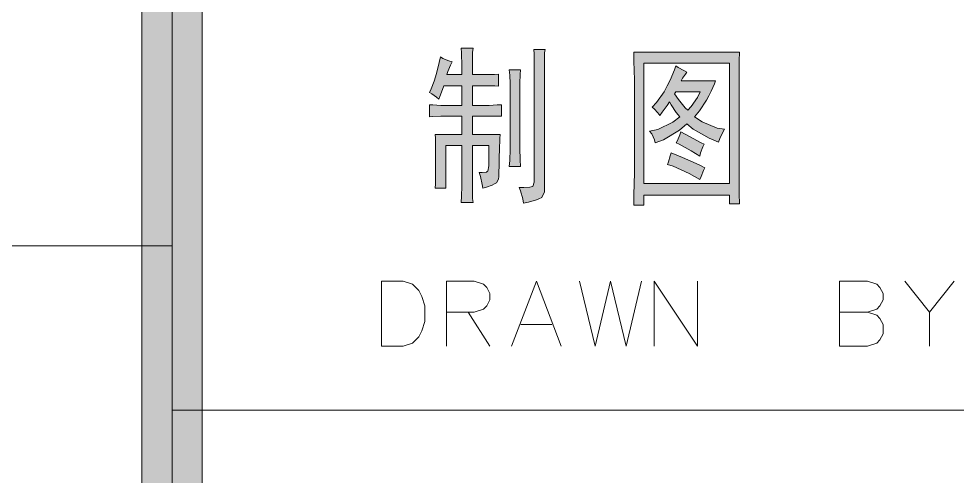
# Model space of a CAD drawing. Header units: millimetres. Extents: x 0 to 829, y 0 to 586.
# Drawn here: x 767.46 to 782.76, y 114.93 to 122.4 of the extents above; entities that cross this region are included whole.
import ezdxf

# ---------------------------------------------------------------- set-up
doc = ezdxf.new("R2010")
doc.units = ezdxf.units.MM

msp = doc.modelspace()

# ---------------------------------------------------------------- hatches: boundary and pattern name
h = msp.add_hatch(color=0)
h.dxf.hatch_style = 2
h.paths.add_polyline_path([(770.449028, 9.860139), (769.464778, 9.860139), (769.464778, 575.772139), (770.449028, 575.772139)])
h = msp.add_hatch(color=0)
h.dxf.hatch_style = 2
h.paths.add_polyline_path([(774.523611, 121.69775), (774.498917, 121.641306), (774.456583, 121.535472), (774.438944, 121.486083), (774.682361, 121.486083), (774.682361, 121.623667), (774.678833, 121.842389), (774.671778, 121.92), (774.865806, 121.92), (774.85875, 121.845917), (774.855222, 121.630722), (774.855222, 121.486083), (774.982222, 121.486083), (775.063361, 121.486083), (775.215056, 121.489611), (775.282083, 121.496667), (775.282083, 121.295583), (775.222111, 121.302639), (775.077472, 121.306167), (774.989278, 121.306167), (774.855222, 121.306167), (774.855222, 120.985139), (775.063361, 120.985139), (775.126861, 120.985139), (775.260917, 120.992194), (775.331472, 120.995722), (775.331472, 120.80875), (774.855222, 120.80875), (774.855222, 120.508889), (775.306778, 120.508889), (775.30325, 120.441861), (775.296194, 120.258417), (775.292667, 120.142), (775.292667, 120.025583), (775.285611, 119.866833), (775.285611, 119.8245), (775.282083, 119.782167), (775.246806, 119.722194), (775.215056, 119.704556), (775.179778, 119.683389), (775.084528, 119.648111), (775.024556, 119.630472), (775.013972, 119.693972), (774.98575, 119.820972), (774.964583, 119.888), (775.0175, 119.888), (775.084528, 119.895056), (775.098639, 119.902111), (775.109222, 119.912694), (775.123333, 119.997361), (775.123333, 120.074972), (775.123333, 120.328972), (774.855222, 120.328972), (774.855222, 119.718667), (774.855222, 119.626944), (774.85875, 119.464667), (774.865806, 119.397639), (774.671778, 119.397639), (774.678833, 119.503472), (774.682361, 119.66575), (774.682361, 119.718667), (774.682361, 120.328972), (774.424833, 120.328972), (774.424833, 119.630472), (774.248444, 119.630472), (774.251972, 119.704556), (774.2555, 119.852722), (774.2555, 119.930333), (774.2555, 120.17375), (774.2555, 120.279583), (774.251972, 120.448917), (774.248444, 120.508889), (774.682361, 120.508889), (774.682361, 120.80875), (774.41425, 120.80875), (774.340167, 120.80875), (774.209639, 120.801694), (774.156722, 120.798167), (774.156722, 120.995722), (774.209639, 120.992194), (774.340167, 120.985139), (774.41425, 120.985139), (774.682361, 120.985139), (774.682361, 121.306167), (774.389556, 121.306167), (774.368389, 121.242667), (774.326056, 121.129778), (774.308417, 121.087444), (774.269611, 121.119194), (774.195528, 121.175639), (774.156722, 121.196806), (774.184944, 121.25325), (774.234333, 121.38025), (774.2555, 121.450806), (774.276667, 121.524889), (774.315472, 121.683639), (774.333111, 121.775361), (774.371917, 121.750667), (774.470694, 121.711861)])
h = msp.add_hatch(color=0)
h.dxf.hatch_style = 2
h.paths.add_polyline_path([(776.040556, 121.895306), (776.0335, 121.842389), (776.029972, 121.680111), (776.029972, 121.574278), (776.029972, 119.655167), (776.029972, 119.574028), (775.987639, 119.478778), (775.941778, 119.457611), (775.899444, 119.439972), (775.772444, 119.404694), (775.687778, 119.387056), (775.677194, 119.457611), (775.641917, 119.588139), (775.62075, 119.641056), (775.694833, 119.641056), (775.790083, 119.648111), (775.814778, 119.655167), (775.839472, 119.658694), (775.864167, 119.732778), (775.864167, 119.796278), (775.864167, 121.574278), (775.864167, 121.669528), (775.860639, 121.828278), (775.857111, 121.895306)])
h = msp.add_hatch(color=0)
h.paths.add_polyline_path([(779.212028, 121.852972), (779.2085, 121.711861), (779.204972, 121.408472), (779.204972, 121.242667), (779.204972, 120.053806), (779.204972, 119.880944), (779.2085, 119.542278), (779.212028, 119.376472), (779.046222, 119.376472), (779.046222, 119.521111), (777.65275, 119.521111), (777.65275, 119.355306), (777.486944, 119.355306), (777.490472, 119.524639), (777.497528, 119.880944), (777.497528, 120.064389), (777.497528, 121.242667), (777.497528, 121.401417), (777.490472, 121.708333), (777.486944, 121.852972)])
h.paths.add_polyline_path([(779.046222, 119.708083), (779.046222, 121.673056), (777.65275, 121.673056), (777.65275, 119.708083)])
h = msp.add_hatch(color=0)
h.dxf.hatch_style = 2
h.paths.add_polyline_path([(775.638389, 121.563694), (775.634861, 121.486083), (775.631333, 121.344972), (775.631333, 121.285), (775.631333, 120.36425), (775.631333, 120.286639), (775.634861, 120.096139), (775.638389, 119.986778), (775.454944, 119.986778), (775.465528, 120.082028), (775.472583, 120.269), (775.472583, 120.36425), (775.472583, 121.285), (775.472583, 121.341444), (775.465528, 121.479028), (775.454944, 121.563694)])
h = msp.add_hatch(color=0)
h.paths.add_polyline_path([(778.354778, 121.528417), (778.330083, 121.496667), (778.284222, 121.426111), (778.263056, 121.387306), (778.820444, 121.387306), (778.802806, 121.334389), (778.749889, 121.214444), (778.711083, 121.140361), (778.675806, 121.069806), (778.559389, 120.896944), (778.47825, 120.798167), (778.60525, 120.7135), (778.848667, 120.614722), (778.968611, 120.597083), (778.940389, 120.547694), (778.891, 120.441861), (778.869833, 120.385417), (778.714611, 120.448917), (778.457083, 120.597083), (778.354778, 120.685278), (778.234833, 120.579444), (777.973778, 120.424222), (777.836194, 120.374833), (777.825611, 120.424222), (777.77975, 120.519472), (777.744472, 120.565333), (777.878528, 120.590028), (778.125472, 120.709972), (778.238361, 120.798167), (778.178389, 120.868722), (778.09725, 120.992194), (778.069028, 121.041583), (778.03375, 120.985139), (777.952611, 120.875778), (777.913806, 120.819333), (777.882056, 120.865194), (777.822083, 120.928694), (777.786806, 120.953389), (777.857361, 121.031), (777.980833, 121.203861), (778.030222, 121.302639), (778.079611, 121.397889), (778.150167, 121.563694), (778.171333, 121.630722), (778.213667, 121.6025), (778.305389, 121.553111)])
h.paths.add_polyline_path([(778.153694, 121.175639), (778.217194, 121.080389), (778.323028, 120.946333), (778.368889, 120.907528), (778.425333, 120.963972), (778.524111, 121.112139), (778.569972, 121.207389), (778.171333, 121.207389)])
h = msp.add_hatch(color=0)
h.dxf.hatch_style = 2
h.paths.add_polyline_path([(778.252472, 120.551222), (778.397111, 120.473611), (778.587611, 120.374833), (778.637, 120.353667), (778.615833, 120.307806), (778.577028, 120.209028), (778.562917, 120.152583), (778.421806, 120.240778), (778.227778, 120.353667), (778.178389, 120.374833), (778.199556, 120.413639), (778.238361, 120.501833)])
h = msp.add_hatch(color=0)
h.dxf.hatch_style = 2
h.paths.add_polyline_path([(778.09725, 120.209028), (778.280694, 120.134944), (778.552333, 120.015), (778.644056, 119.965611), (778.622889, 119.91975), (778.584083, 119.8245), (778.562917, 119.775111), (778.390056, 119.870361), (778.129, 119.993833), (778.037278, 120.018528), (778.054917, 120.064389), (778.083139, 120.159639)])

# ---------------------------------------------------------------- linework, layer by layer
at = {"color": 0, "lineweight": 0}
for points in [[(770.449028, 9.860139), (769.464778, 9.860139), (769.464778, 575.772139), (770.449028, 575.772139)], [(774.523611, 121.69775), (774.498917, 121.641306), (774.456583, 121.535472), (774.438944, 121.486083), (774.682361, 121.486083), (774.682361, 121.623667), (774.678833, 121.842389), (774.671778, 121.92), (774.865806, 121.92), (774.85875, 121.845917), (774.855222, 121.630722), (774.855222, 121.486083), (774.982222, 121.486083), (775.063361, 121.486083), (775.215056, 121.489611), (775.282083, 121.496667), (775.282083, 121.295583), (775.222111, 121.302639), (775.077472, 121.306167), (774.989278, 121.306167), (774.855222, 121.306167), (774.855222, 120.985139), (775.063361, 120.985139), (775.126861, 120.985139), (775.260917, 120.992194), (775.331472, 120.995722), (775.331472, 120.80875), (774.855222, 120.80875), (774.855222, 120.508889), (775.306778, 120.508889), (775.30325, 120.441861), (775.296194, 120.258417), (775.292667, 120.142), (775.292667, 120.025583), (775.285611, 119.866833), (775.285611, 119.8245), (775.282083, 119.782167), (775.246806, 119.722194), (775.215056, 119.704556), (775.179778, 119.683389), (775.084528, 119.648111), (775.024556, 119.630472), (775.013972, 119.693972), (774.98575, 119.820972), (774.964583, 119.888), (775.0175, 119.888), (775.084528, 119.895056), (775.098639, 119.902111), (775.109222, 119.912694), (775.123333, 119.997361), (775.123333, 120.074972), (775.123333, 120.328972), (774.855222, 120.328972), (774.855222, 119.718667), (774.855222, 119.626944), (774.85875, 119.464667), (774.865806, 119.397639), (774.671778, 119.397639), (774.678833, 119.503472), (774.682361, 119.66575), (774.682361, 119.718667), (774.682361, 120.328972), (774.424833, 120.328972), (774.424833, 119.630472), (774.248444, 119.630472), (774.251972, 119.704556), (774.2555, 119.852722), (774.2555, 119.930333), (774.2555, 120.17375), (774.2555, 120.279583), (774.251972, 120.448917), (774.248444, 120.508889), (774.682361, 120.508889), (774.682361, 120.80875), (774.41425, 120.80875), (774.340167, 120.80875), (774.209639, 120.801694), (774.156722, 120.798167), (774.156722, 120.995722), (774.209639, 120.992194), (774.340167, 120.985139), (774.41425, 120.985139), (774.682361, 120.985139), (774.682361, 121.306167), (774.389556, 121.306167), (774.368389, 121.242667), (774.326056, 121.129778), (774.308417, 121.087444), (774.269611, 121.119194), (774.195528, 121.175639), (774.156722, 121.196806), (774.184944, 121.25325), (774.234333, 121.38025), (774.2555, 121.450806), (774.276667, 121.524889), (774.315472, 121.683639), (774.333111, 121.775361), (774.371917, 121.750667), (774.470694, 121.711861)], [(776.040556, 121.895306), (776.0335, 121.842389), (776.029972, 121.680111), (776.029972, 121.574278), (776.029972, 119.655167), (776.029972, 119.574028), (775.987639, 119.478778), (775.941778, 119.457611), (775.899444, 119.439972), (775.772444, 119.404694), (775.687778, 119.387056), (775.677194, 119.457611), (775.641917, 119.588139), (775.62075, 119.641056), (775.694833, 119.641056), (775.790083, 119.648111), (775.814778, 119.655167), (775.839472, 119.658694), (775.864167, 119.732778), (775.864167, 119.796278), (775.864167, 121.574278), (775.864167, 121.669528), (775.860639, 121.828278), (775.857111, 121.895306)], [(779.212028, 121.852972), (779.2085, 121.711861), (779.204972, 121.408472), (779.204972, 121.242667), (779.204972, 120.053806), (779.204972, 119.880944), (779.2085, 119.542278), (779.212028, 119.376472), (779.046222, 119.376472), (779.046222, 119.521111), (777.65275, 119.521111), (777.65275, 119.355306), (777.486944, 119.355306), (777.490472, 119.524639), (777.497528, 119.880944), (777.497528, 120.064389), (777.497528, 121.242667), (777.497528, 121.401417), (777.490472, 121.708333), (777.486944, 121.852972)], [(775.638389, 121.563694), (775.634861, 121.486083), (775.631333, 121.344972), (775.631333, 121.285), (775.631333, 120.36425), (775.631333, 120.286639), (775.634861, 120.096139), (775.638389, 119.986778), (775.454944, 119.986778), (775.465528, 120.082028), (775.472583, 120.269), (775.472583, 120.36425), (775.472583, 121.285), (775.472583, 121.341444), (775.465528, 121.479028), (775.454944, 121.563694)], [(779.046222, 119.708083), (779.046222, 121.673056), (777.65275, 121.673056), (777.65275, 119.708083)], [(778.354778, 121.528417), (778.330083, 121.496667), (778.284222, 121.426111), (778.263056, 121.387306), (778.820444, 121.387306), (778.802806, 121.334389), (778.749889, 121.214444), (778.711083, 121.140361), (778.675806, 121.069806), (778.559389, 120.896944), (778.47825, 120.798167), (778.60525, 120.7135), (778.848667, 120.614722), (778.968611, 120.597083), (778.940389, 120.547694), (778.891, 120.441861), (778.869833, 120.385417), (778.714611, 120.448917), (778.457083, 120.597083), (778.354778, 120.685278), (778.234833, 120.579444), (777.973778, 120.424222), (777.836194, 120.374833), (777.825611, 120.424222), (777.77975, 120.519472), (777.744472, 120.565333), (777.878528, 120.590028), (778.125472, 120.709972), (778.238361, 120.798167), (778.178389, 120.868722), (778.09725, 120.992194), (778.069028, 121.041583), (778.03375, 120.985139), (777.952611, 120.875778), (777.913806, 120.819333), (777.882056, 120.865194), (777.822083, 120.928694), (777.786806, 120.953389), (777.857361, 121.031), (777.980833, 121.203861), (778.030222, 121.302639), (778.079611, 121.397889), (778.150167, 121.563694), (778.171333, 121.630722), (778.213667, 121.6025), (778.305389, 121.553111)], [(778.153694, 121.175639), (778.217194, 121.080389), (778.323028, 120.946333), (778.368889, 120.907528), (778.425333, 120.963972), (778.524111, 121.112139), (778.569972, 121.207389), (778.171333, 121.207389)], [(778.252472, 120.551222), (778.397111, 120.473611), (778.587611, 120.374833), (778.637, 120.353667), (778.615833, 120.307806), (778.577028, 120.209028), (778.562917, 120.152583), (778.421806, 120.240778), (778.227778, 120.353667), (778.178389, 120.374833), (778.199556, 120.413639), (778.238361, 120.501833)], [(778.09725, 120.209028), (778.280694, 120.134944), (778.552333, 120.015), (778.644056, 119.965611), (778.622889, 119.91975), (778.584083, 119.8245), (778.562917, 119.775111), (778.390056, 119.870361), (778.129, 119.993833), (778.037278, 120.018528), (778.054917, 120.064389), (778.083139, 120.159639)], [(773.373556, 117.055194), (773.373556, 118.113528), (773.726333, 118.113528), (773.878028, 118.064139), (773.980333, 117.961833), (774.029722, 117.863056), (774.079111, 117.711361), (774.079111, 117.457361), (774.029722, 117.305667), (773.980333, 117.203361), (773.878028, 117.104583), (773.726333, 117.055194)]]:
    msp.add_lwpolyline(points, close=True, dxfattribs=at)
for points in [[(769.958667, 9.860139), (769.958667, 166.78275)], [(592.493806, 118.688556), (769.958667, 118.688556)], [(774.435417, 117.055194), (774.435417, 118.113528), (774.886972, 118.113528), (775.038667, 118.064139), (775.091583, 118.011222), (775.140972, 117.912444), (775.140972, 117.810139), (775.091583, 117.711361), (775.038667, 117.658444), (774.886972, 117.609056), (774.435417, 117.609056)], [(775.49375, 117.055194), (775.899444, 118.113528), (776.301611, 117.055194)], [(776.605, 118.113528), (776.859, 117.055194), (777.109472, 118.113528), (777.363472, 117.055194), (777.613944, 118.113528)], [(777.818556, 117.055194), (777.818556, 118.113528), (778.524111, 117.055194), (778.524111, 118.113528)], [(780.845389, 117.055194), (780.845389, 118.113528), (781.300472, 118.113528), (781.452167, 118.064139), (781.501556, 118.011222), (781.554472, 117.912444), (781.554472, 117.810139), (781.501556, 117.711361), (781.452167, 117.658444), (781.300472, 117.609056)], [(781.90725, 118.113528), (782.309417, 117.609056), (782.715111, 118.113528)], [(774.788194, 117.609056), (775.140972, 117.055194)], [(780.845389, 117.609056), (781.300472, 117.609056), (781.452167, 117.559667), (781.501556, 117.50675), (781.554472, 117.407972), (781.554472, 117.256278), (781.501556, 117.153972), (781.452167, 117.104583), (781.300472, 117.055194), (780.845389, 117.055194)], [(782.309417, 117.609056), (782.309417, 117.055194)], [(775.645444, 117.407972), (776.149917, 117.407972)], [(769.958667, 116.007444), (819.294639, 116.007444)]]:
    msp.add_lwpolyline(points, dxfattribs=at)

doc.saveas('drawing.dxf')
